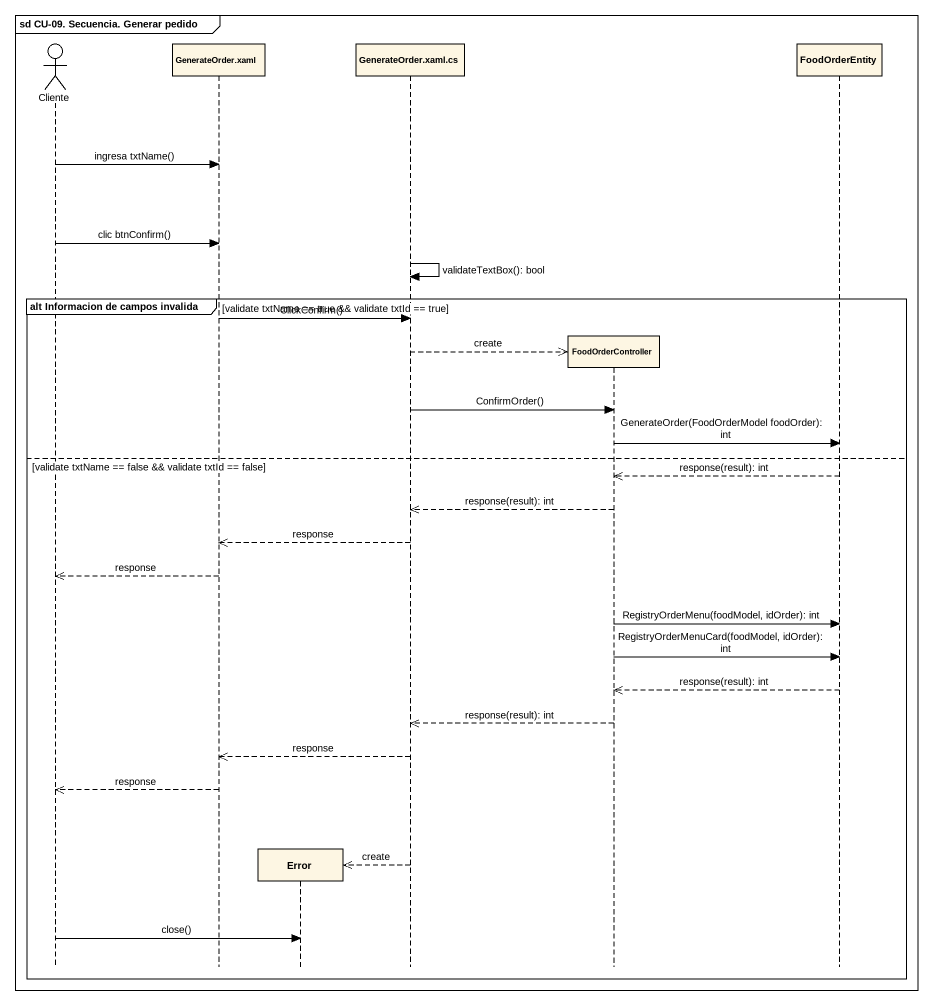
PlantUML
@startuml
mainframe sd CU-09. Secuencia. Generar pedido
hide footbox
actor Cliente
participant "GenerateOrder.xaml" as GenerateOrder_xaml
participant Error
participant "GenerateOrder.xaml.cs" as GenerateOrder_xaml_cs
participant FoodOrderController
participant FoodOrderEntity

Cliente -> GenerateOrder_xaml : ingresa txtName()
Cliente -> GenerateOrder_xaml : clic btnConfirm()
GenerateOrder_xaml_cs -> GenerateOrder_xaml_cs : validateTextBox(): bool
group alt Informacion de campos invalida [validate txtName == true && validate txtId == true]
  GenerateOrder_xaml -> GenerateOrder_xaml_cs : ClickConfirm()
  GenerateOrder_xaml_cs -->> FoodOrderController ** : create
  GenerateOrder_xaml_cs -> FoodOrderController : ConfirmOrder()
  FoodOrderController -> FoodOrderEntity : GenerateOrder(FoodOrderModel foodOrder): int
else validate txtName == false && validate txtId == false
  FoodOrderEntity -->> FoodOrderController : response(result): int
  FoodOrderController -->> GenerateOrder_xaml_cs : response(result): int
  GenerateOrder_xaml_cs -->> GenerateOrder_xaml : response
  GenerateOrder_xaml -->> Cliente : response
  FoodOrderController -> FoodOrderEntity : RegistryOrderMenu(foodModel, idOrder): int
  FoodOrderController -> FoodOrderEntity : RegistryOrderMenuCard(foodModel, idOrder): int
  FoodOrderEntity -->> FoodOrderController : response(result): int
  FoodOrderController -->> GenerateOrder_xaml_cs : response(result): int
  GenerateOrder_xaml_cs -->> GenerateOrder_xaml : response
  GenerateOrder_xaml -->> Cliente : response
  GenerateOrder_xaml_cs -->> Error ** : create
  Cliente -> Error : close()
end
@enduml
